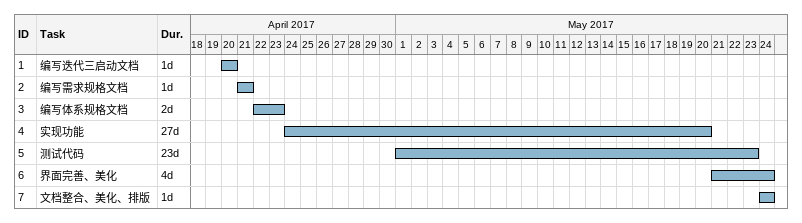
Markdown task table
| ID | Task | Duration | Start | Finish |
|---|---|---|---|---|
| 1 | 编写迭代三启动文档 | 1d | 2017-04-20 | 2017-04-20 |
| 2 | 编写需求规格文档 | 1d | 2017-04-21 | 2017-04-21 |
| 3 | 编写体系规格文档 | 2d | 2017-04-22 | 2017-04-23 |
| 4 | 实现功能 | 27d | 2017-04-24 | 2017-05-20 |
| 5 | 测试代码 | 23d | 2017-05-01 | 2017-05-23 |
| 6 | 界面完善、美化 | 4d | 2017-05-21 | 2017-05-24 |
| 7 | 文档整合、美化、排版 | 1d | 2017-05-24 | 2017-05-24 |
